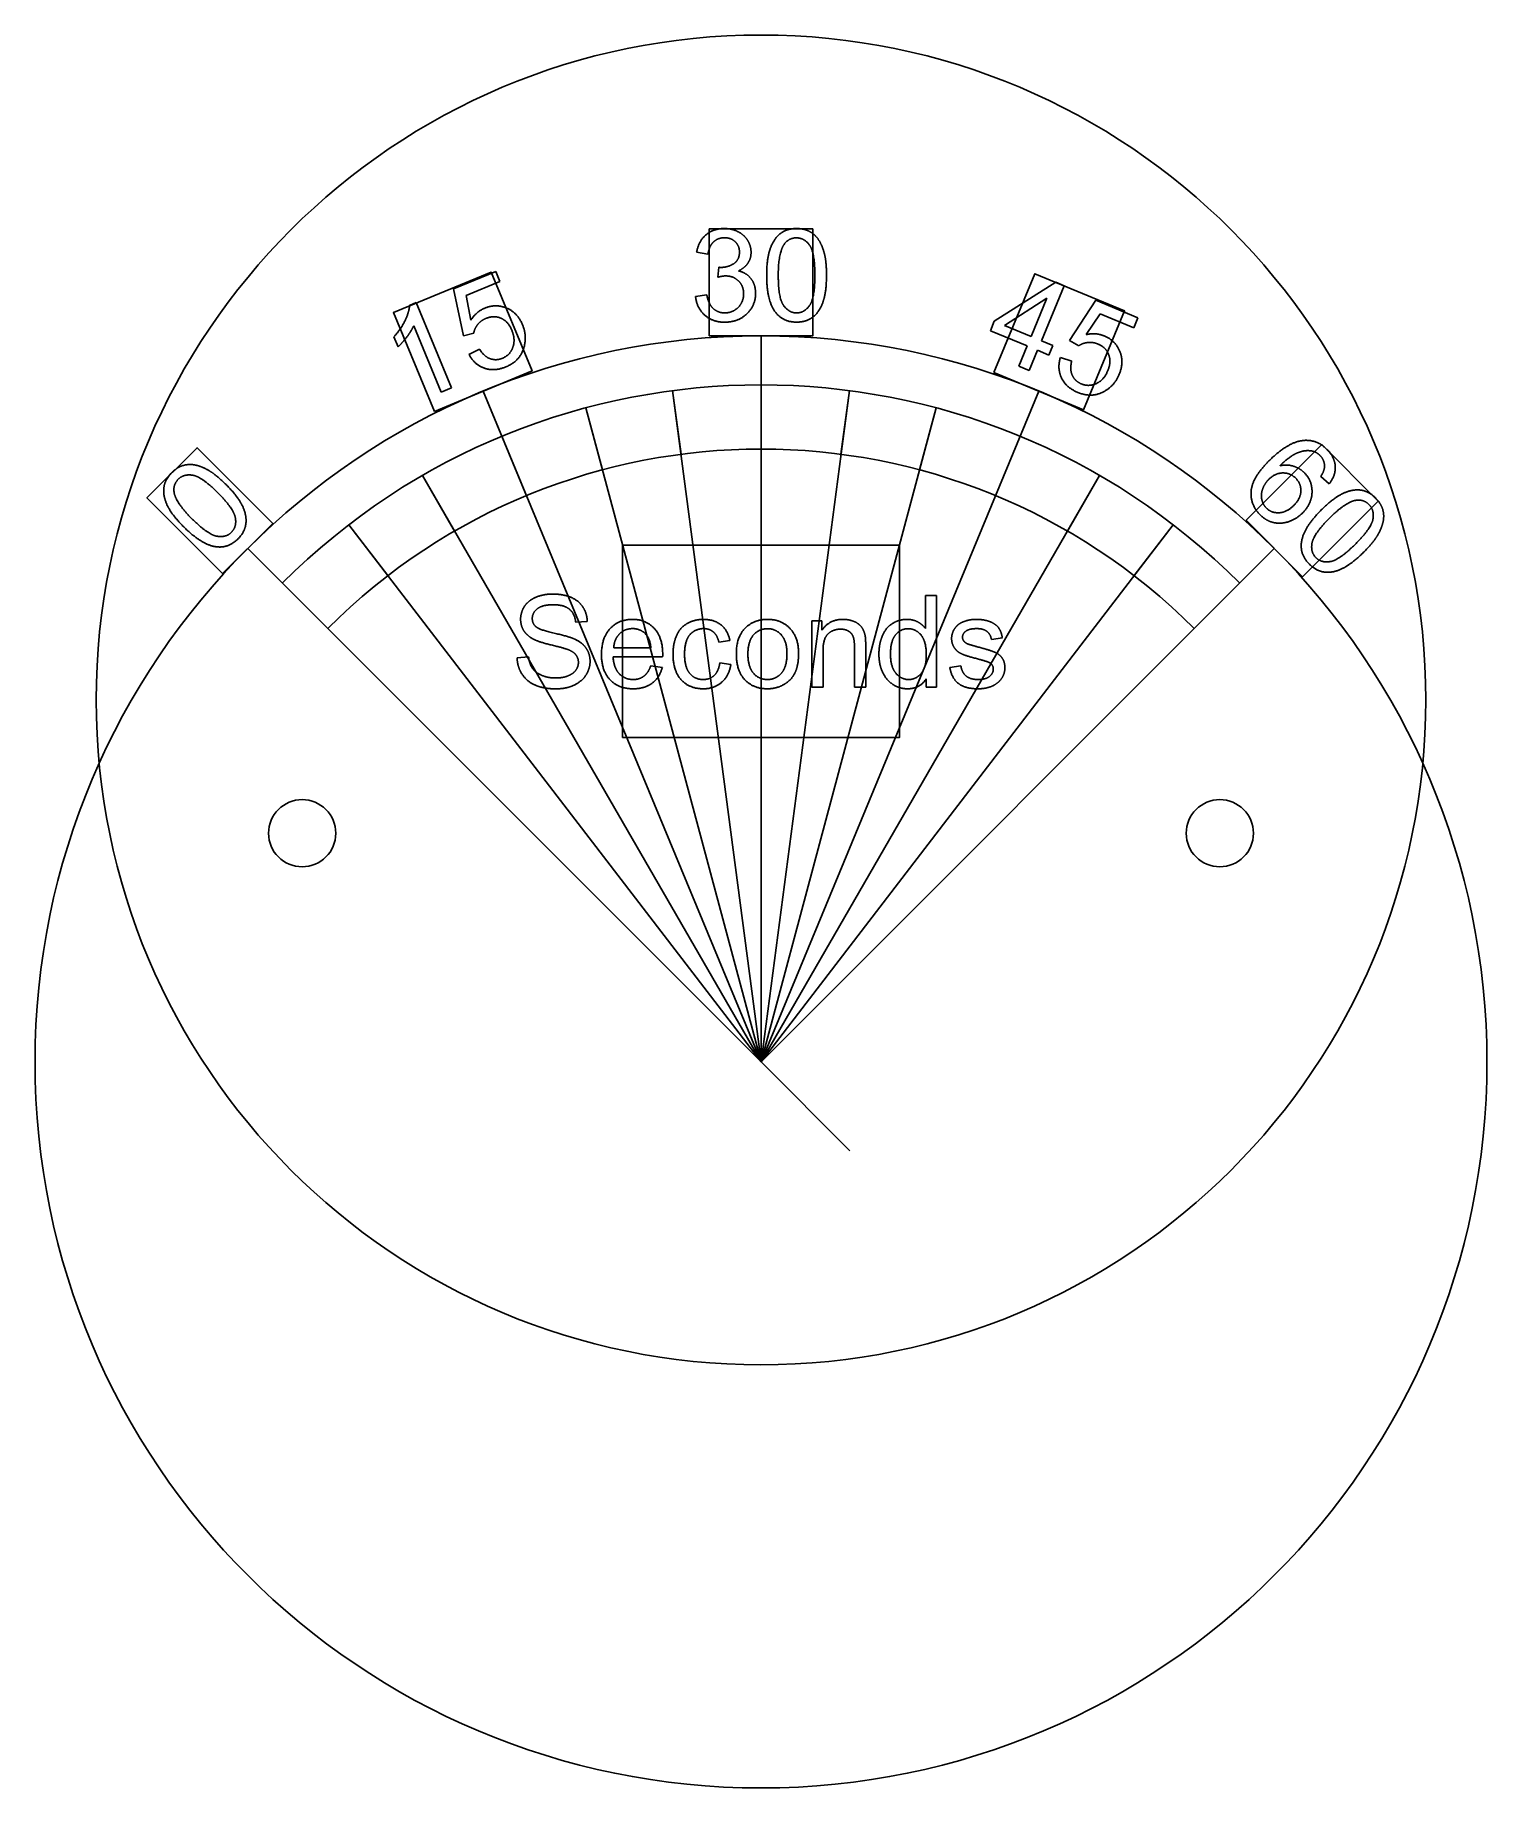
# Model space of a CAD drawing. Header units: millimetres. Extents: x -23.8 to 23.8, y -37.5 to 19.8.
import ezdxf

# ---------------------------------------------------------------- set-up
doc = ezdxf.new("R2010")
doc.units = ezdxf.units.MM
doc.layers.get('0').update_dxf_attribs({"linetype": 'CONTINUOUS'})

msp = doc.modelspace()

# ---------------------------------------------------------------- linework, layer by layer
for p, q in [((-1.737, 12.665), (-2.106, 12.731)), ((-10.056, 11.532), (-8.678, 12.102)), ((-8.678, 12.102), (-8.543, 11.777)), ((-1.416, 11.916), (-1.375, 12.24)), ((-9.735, 9.997), (-10.056, 11.532)), ((-8.543, 11.777), (-9.649, 11.319)), ((7.633, 10.475), (9.642, 11.748)), ((9.92, 11.632), (9.176, 9.836)), ((9.642, 11.748), (9.92, 11.632)), ((-11.497, 10.993), (-11.277, 11.083)), ((-11.277, 11.083), (-10.125, 8.3)), ((-9.649, 11.319), (-9.49, 10.512)), ((-2.143, 11.288), (-1.774, 11.337)), ((9.353, 11.227), (7.968, 10.337)), ((8.836, 9.977), (9.353, 11.227)), ((10.097, 9.847), (10.955, 11.159)), ((10.955, 11.159), (12.334, 10.588)), ((-10.465, 8.159), (-11.363, 10.328)), ((7.504, 10.163), (7.633, 10.475)), ((7.968, 10.337), (8.836, 9.977)), ((11.093, 10.721), (10.635, 10.038)), ((12.199, 10.263), (11.093, 10.721)), ((12.334, 10.588), (12.199, 10.263)), ((-11.874, 9.636), (-12.01, 9.965)), ((-9.398, 10.087), (-9.735, 9.997)), ((0, 0), (0, 9.996)), ((0, -13.755), (0, 9.996)), ((0, 6.295), (0, 9.996)), ((8.706, 9.665), (7.504, 10.163)), ((9.176, 9.836), (9.55, 9.681)), ((10.399, 9.673), (10.097, 9.847)), ((-9.554, 9.387), (-9.209, 9.566)), ((8.431, 9.002), (8.706, 9.665)), ((9.047, 9.524), (8.772, 8.861)), ((9.421, 9.369), (9.047, 9.524)), ((9.55, 9.681), (9.421, 9.369)), ((9.795, 9.288), (10.165, 9.17)), ((8.772, 8.861), (8.431, 9.002)), ((-10.125, 8.3), (-10.465, 8.159)), ((0, -13.755), (-9.089, 8.188)), ((-7.673, 4.768), (-9.089, 8.188)), ((0, -13.755), (-2.891, 8.205)), ((-2.617, 6.123), (-2.891, 8.205)), ((0, -13.755), (2.891, 8.205)), ((0, -13.755), (9.089, 8.188)), ((2.617, 6.123), (2.891, 8.205)), ((7.673, 4.768), (9.089, 8.188)), ((0, -13.755), (-5.733, 7.64)), ((-5.189, 5.611), (-5.733, 7.64)), ((0, -13.755), (5.733, 7.64)), ((5.189, 5.611), (5.733, 7.64)), ((0, -13.755), (-11.075, 5.427)), ((-10.025, 3.609), (-11.075, 5.427)), ((0, -13.755), (11.075, 5.427)), ((10.025, 3.609), (11.075, 5.427)), ((18.591, 5.154), (18.312, 5.392)), ((0, -13.755), (-13.484, 3.818)), ((-12.205, 2.152), (-13.484, 3.818)), ((0, -13.755), (13.484, 3.818)), ((12.205, 2.152), (13.484, 3.818)), ((0, -13.755), (-16.794, 3.04)), ((-14.177, 0.422), (-16.794, 3.04)), ((0, -13.755), (16.794, 3.04)), ((14.177, 0.422), (16.794, 3.04)), ((5.377, 0.424), (5.377, 1.5)), ((5.377, 1.5), (5.743, 1.5)), ((5.743, 1.5), (5.743, -1.5)), ((-5.682, 0.655), (-6.062, 0.626)), ((1.661, -1.5), (1.661, 0.673)), ((1.661, 0.673), (1.992, 0.673)), ((1.992, 0.673), (1.992, 0.364)), ((-1.02, 0.035), (-1.378, -0.02)), ((7.898, 0.113), (7.538, 0.063)), ((-7.98, -0.536), (-7.605, -0.503)), ((-3.218, -0.508), (-4.839, -0.508)), ((-4.818, -0.205), (-3.605, -0.205)), ((2.029, -0.313), (2.029, -1.5)), ((3.058, -1.5), (3.058, -0.178)), ((3.427, -0.164), (3.427, -1.5)), ((-3.609, -0.8), (-3.228, -0.847)), ((-1.348, -0.704), (-0.985, -0.751)), ((6.175, -0.851), (6.539, -0.794)), ((2.029, -1.5), (1.661, -1.5)), ((3.427, -1.5), (3.058, -1.5)), ((5.401, -1.5), (5.401, -1.226)), ((5.743, -1.5), (5.401, -1.5)), ((0, -13.755), (2.904, -16.659))]:
    msp.add_line(p, q)
for points in [[(-1.693, 9.996), (1.693, 9.996), (1.693, 13.496), (-1.693, 13.496)], [(-10.687, 7.526), (-7.491, 8.85), (-8.831, 12.084), (-12.026, 10.76)], [(7.622, 8.796), (10.556, 7.58), (11.896, 10.814), (8.961, 12.03)], [(-17.616, 2.218), (-15.972, 3.862), (-18.447, 6.337), (-20.091, 4.693)], [(15.87, 3.964), (17.718, 2.116), (20.193, 4.591), (18.345, 6.438)], [(-4.528, -3.146), (4.528, -3.146), (4.528, 3.146), (-4.528, 3.146)]]:
    msp.add_lwpolyline(points, close=True)
for centre, radius in [((0, -1.913), 21.75), ((0, -13.755), 23.751), ((-15.011, -6.274), 1.099), ((15.011, -6.274), 1.099)]:
    msp.add_circle(centre, radius)
for radius in [22.149, 20.049]:
    msp.add_arc((0, -13.755), radius, 45, 135)
for points in [[(-2.106, 12.731), (-2.038, 13.101), (-1.799, 13.305)], [(-1.799, 13.305), (-1.559, 13.508), (-1.203, 13.508)], [(-1.195, 13.206), (-1.41, 13.206), (-1.553, 13.07)], [(-1.203, 13.508), (-0.958, 13.508), (-0.751, 13.403)], [(-0.841, 13.072), (-0.978, 13.206), (-1.195, 13.206)], [(-0.751, 13.403), (-0.544, 13.298), (-0.435, 13.115)], [(0.296, 12.832), (0.405, 13.156), (0.621, 13.332)], [(0.621, 13.332), (0.837, 13.508), (1.164, 13.508)], [(1.16, 13.203), (0.907, 13.203), (0.755, 12.989)], [(1.591, 12.96), (1.418, 13.203), (1.16, 13.203)], [(1.164, 13.508), (1.406, 13.508), (1.588, 13.411)], [(1.588, 13.411), (1.77, 13.314), (1.889, 13.131)], [(-1.553, 13.07), (-1.696, 12.935), (-1.737, 12.665)], [(-0.892, 12.358), (-0.704, 12.481), (-0.704, 12.737)], [(-0.704, 12.737), (-0.704, 12.939), (-0.841, 13.072)], [(-0.435, 13.115), (-0.325, 12.933), (-0.325, 12.729)], [(-0.325, 12.729), (-0.325, 12.534), (-0.43, 12.375)], [(0.186, 11.976), (0.186, 12.508), (0.296, 12.832)], [(0.755, 12.989), (0.565, 12.714), (0.565, 11.976)], [(1.764, 11.976), (1.764, 12.716), (1.591, 12.96)], [(1.889, 13.131), (2.008, 12.948), (2.075, 12.685)], [(2.075, 12.685), (2.143, 12.422), (2.143, 11.976)], [(-1.375, 12.24), (-1.338, 12.236), (-1.316, 12.236)], [(-1.316, 12.236), (-1.08, 12.236), (-0.892, 12.358)], [(-0.43, 12.375), (-0.534, 12.215), (-0.739, 12.121)], [(-0.739, 12.121), (-0.473, 12.06), (-0.325, 11.866)], [(-1.156, 11.957), (-1.261, 11.957), (-1.416, 11.916)], [(-0.735, 11.792), (-0.9, 11.957), (-1.156, 11.957)], [(-0.569, 11.374), (-0.569, 11.628), (-0.735, 11.792)], [(-0.325, 11.866), (-0.178, 11.673), (-0.178, 11.382)], [(0.483, 10.756), (0.186, 11.13), (0.186, 11.976)], [(0.565, 11.976), (0.565, 11.237), (0.738, 10.992)], [(1.591, 10.993), (1.764, 11.239), (1.764, 11.976)], [(2.143, 11.976), (2.143, 11.448), (2.034, 11.123)], [(-11.646, 10.497), (-11.511, 10.776), (-11.497, 10.993)], [(-9.49, 10.512), (-9.313, 10.79), (-9.039, 10.903)], [(-9.039, 10.903), (-8.676, 11.054), (-8.322, 10.906)], [(-8.322, 10.906), (-7.968, 10.757), (-7.804, 10.362)], [(-1.845, 10.678), (-2.106, 10.914), (-2.143, 11.288)], [(-1.774, 11.337), (-1.711, 11.024), (-1.558, 10.886)], [(-1.187, 10.748), (-0.927, 10.748), (-0.748, 10.928)], [(-0.748, 10.928), (-0.569, 11.108), (-0.569, 11.374)], [(-0.178, 11.382), (-0.178, 10.989), (-0.465, 10.716)], [(0.738, 10.992), (0.911, 10.748), (1.164, 10.748)], [(1.164, 10.748), (1.418, 10.748), (1.591, 10.993)], [(2.034, 11.123), (1.926, 10.799), (1.71, 10.622)], [(-12.01, 9.965), (-11.78, 10.217), (-11.646, 10.497)], [(-11.363, 10.328), (-11.437, 10.16), (-11.588, 9.96)], [(-9.271, 10.367), (-9.372, 10.238), (-9.398, 10.087)], [(-9.005, 10.565), (-9.169, 10.497), (-9.271, 10.367)], [(-8.507, 10.574), (-8.74, 10.675), (-9.005, 10.565)], [(-8.153, 10.182), (-8.274, 10.474), (-8.507, 10.574)], [(-7.804, 10.362), (-7.649, 9.986), (-7.754, 9.621)], [(-1.189, 10.443), (-1.584, 10.443), (-1.845, 10.678)], [(-1.558, 10.886), (-1.406, 10.748), (-1.187, 10.748)], [(-0.465, 10.716), (-0.751, 10.443), (-1.189, 10.443)], [(1.164, 10.445), (0.731, 10.445), (0.483, 10.756)], [(1.71, 10.622), (1.494, 10.445), (1.164, 10.445)], [(-11.588, 9.96), (-11.739, 9.76), (-11.874, 9.636)], [(-8.12, 9.62), (-8.026, 9.876), (-8.153, 10.182)], [(10.688, 9.78), (10.524, 9.761), (10.399, 9.673)], [(10.635, 10.038), (10.957, 10.109), (11.231, 9.995)], [(11.015, 9.732), (10.851, 9.8), (10.688, 9.78)], [(11.231, 9.995), (11.594, 9.845), (11.739, 9.49)], [(-9.048, 8.939), (-9.375, 9.052), (-9.554, 9.387)], [(-9.209, 9.566), (-9.061, 9.321), (-8.862, 9.25)], [(-8.862, 9.25), (-8.663, 9.178), (-8.459, 9.263)], [(-8.459, 9.263), (-8.213, 9.365), (-8.12, 9.62)], [(-7.754, 9.621), (-7.882, 9.174), (-8.343, 8.983)], [(9.835, 8.613), (9.684, 8.924), (9.795, 9.288)], [(11.374, 9.387), (11.28, 9.623), (11.015, 9.732)], [(11.347, 8.859), (11.468, 9.151), (11.374, 9.387)], [(11.739, 9.49), (11.885, 9.135), (11.721, 8.74)], [(-8.343, 8.983), (-8.721, 8.826), (-9.048, 8.939)], [(10.365, 8.146), (9.987, 8.302), (9.835, 8.613)], [(10.165, 9.17), (10.096, 8.893), (10.186, 8.701)], [(10.186, 8.701), (10.277, 8.51), (10.481, 8.425)], [(10.973, 8.438), (11.22, 8.553), (11.347, 8.859)], [(11.721, 8.74), (11.565, 8.364), (11.232, 8.181)], [(11.232, 8.181), (10.826, 7.954), (10.365, 8.146)], [(10.481, 8.425), (10.727, 8.324), (10.973, 8.438)], [(16.619, 5.907), (17.234, 6.522), (17.74, 6.574)], [(17.74, 6.574), (18.182, 6.619), (18.517, 6.284)], [(-19.278, 5.523), (-19.107, 5.694), (-18.91, 5.754)], [(-18.91, 5.754), (-18.712, 5.814), (-18.499, 5.768)], [(-18.499, 5.768), (-18.285, 5.723), (-18.052, 5.585)], [(16.035, 4.913), (16.069, 5.358), (16.619, 5.907)], [(17.544, 6.166), (17.3, 6.065), (16.979, 5.75)], [(16.979, 5.75), (17.217, 5.799), (17.422, 5.732)], [(17.999, 6.234), (17.787, 6.268), (17.544, 6.166)], [(18.287, 6.085), (18.163, 6.21), (17.999, 6.234)], [(18.436, 5.714), (18.442, 5.931), (18.287, 6.085)], [(18.517, 6.284), (18.768, 6.033), (18.787, 5.733)], [(-19.538, 5.015), (-19.509, 5.292), (-19.278, 5.523)], [(-19.065, 5.305), (-19.245, 5.125), (-19.2, 4.866)], [(-18.588, 5.437), (-18.883, 5.487), (-19.065, 5.305)], [(-17.77, 4.863), (-18.294, 5.387), (-18.588, 5.437)], [(-18.052, 5.585), (-17.818, 5.447), (-17.502, 5.131)], [(16.613, 5.303), (16.479, 5.168), (16.413, 4.988)], [(17.068, 5.512), (16.819, 5.508), (16.613, 5.303)], [(17.494, 5.339), (17.318, 5.515), (17.068, 5.512)], [(17.422, 5.732), (17.628, 5.666), (17.777, 5.517)], [(17.663, 4.917), (17.672, 5.161), (17.494, 5.339)], [(17.777, 5.517), (18.037, 5.256), (18.028, 4.881)], [(18.312, 5.392), (18.431, 5.58), (18.436, 5.714)], [(18.787, 5.733), (18.807, 5.433), (18.591, 5.154)], [(-19.414, 4.431), (-19.566, 4.737), (-19.538, 5.015)], [(-19.2, 4.866), (-19.14, 4.538), (-18.618, 4.015)], [(-17.198, 4.047), (-17.249, 4.342), (-17.77, 4.863)], [(-17.502, 5.131), (-17.129, 4.758), (-16.976, 4.452)], [(16.327, 4.142), (16.001, 4.468), (16.035, 4.913)], [(16.413, 4.988), (16.347, 4.808), (16.385, 4.641)], [(16.385, 4.641), (16.424, 4.473), (16.536, 4.361)], [(17.434, 4.453), (17.654, 4.673), (17.663, 4.917)], [(18.028, 4.881), (18.02, 4.507), (17.716, 4.203)], [(18.332, 4.301), (18.708, 4.677), (19.015, 4.829)], [(19.451, 4.615), (19.122, 4.556), (18.6, 4.034)], [(19.015, 4.829), (19.322, 4.981), (19.599, 4.953)], [(19.889, 4.481), (19.71, 4.66), (19.451, 4.615)], [(19.599, 4.953), (19.876, 4.925), (20.108, 4.693)], [(20.108, 4.693), (20.278, 4.523), (20.339, 4.325)], [(-18.886, 3.748), (-19.262, 4.124), (-19.414, 4.431)], [(-18.618, 4.015), (-18.096, 3.493), (-17.8, 3.442)], [(-17.326, 3.571), (-17.146, 3.751), (-17.198, 4.047)], [(-16.976, 4.452), (-16.824, 4.146), (-16.851, 3.868)], [(16.759, 3.892), (16.518, 3.951), (16.327, 4.142)], [(16.536, 4.361), (16.701, 4.196), (16.953, 4.21)], [(16.953, 4.21), (17.205, 4.225), (17.434, 4.453)], [(17.716, 4.203), (17.516, 4.003), (17.259, 3.918)], [(17.68, 3.229), (17.735, 3.704), (18.332, 4.301)], [(18.6, 4.034), (18.078, 3.511), (18.027, 3.216)], [(20.022, 4.004), (20.072, 4.298), (19.889, 4.481)], [(20.339, 4.325), (20.399, 4.128), (20.353, 3.914)], [(-17.813, 3.095), (-18.288, 3.15), (-18.886, 3.748)], [(-17.8, 3.442), (-17.505, 3.392), (-17.326, 3.571)], [(-16.851, 3.868), (-16.879, 3.59), (-17.112, 3.357)], [(17.259, 3.918), (17.001, 3.832), (16.759, 3.892)], [(19.448, 3.186), (19.972, 3.709), (20.022, 4.004)], [(20.169, 3.467), (20.031, 3.233), (19.716, 2.918)], [(20.353, 3.914), (20.307, 3.701), (20.169, 3.467)], [(-17.112, 3.357), (-17.418, 3.05), (-17.813, 3.095)], [(17.942, 2.527), (17.635, 2.834), (17.68, 3.229)], [(18.027, 3.216), (17.976, 2.921), (18.156, 2.741)], [(18.631, 2.613), (18.927, 2.665), (19.448, 3.186)], [(19.716, 2.918), (19.342, 2.545), (19.036, 2.392)], [(18.452, 2.267), (18.174, 2.294), (17.942, 2.527)], [(18.156, 2.741), (18.335, 2.562), (18.631, 2.613)], [(19.036, 2.392), (18.73, 2.239), (18.452, 2.267)], [(-7.865, 0.724), (-7.865, 0.952), (-7.736, 1.149)], [(-7.736, 1.149), (-7.607, 1.347), (-7.36, 1.449)], [(-7.36, 1.449), (-7.112, 1.551), (-6.809, 1.551)], [(-6.793, 1.201), (-7.153, 1.201), (-7.318, 1.069)], [(-6.809, 1.551), (-6.476, 1.551), (-6.221, 1.444)], [(-6.27, 1.056), (-6.447, 1.201), (-6.793, 1.201)], [(-6.221, 1.444), (-5.966, 1.336), (-5.829, 1.128)], [(-7.76, 0.351), (-7.865, 0.518), (-7.865, 0.724)], [(-7.318, 1.069), (-7.483, 0.937), (-7.483, 0.751)], [(-7.483, 0.751), (-7.483, 0.589), (-7.366, 0.485)], [(-6.062, 0.626), (-6.093, 0.911), (-6.27, 1.056)], [(-5.829, 1.128), (-5.692, 0.919), (-5.682, 0.655)], [(-4.937, 0.42), (-4.655, 0.722), (-4.204, 0.722)], [(-4.204, 0.722), (-3.768, 0.722), (-3.492, 0.426)], [(-2.762, 0.194), (-2.645, 0.458), (-2.407, 0.59)], [(-2.407, 0.59), (-2.168, 0.722), (-1.888, 0.722)], [(-1.888, 0.722), (-1.534, 0.722), (-1.309, 0.543)], [(-0.472, 0.481), (-0.191, 0.722), (0.212, 0.722)], [(0.212, 0.722), (0.66, 0.722), (0.944, 0.429)], [(1.992, 0.364), (2.232, 0.722), (2.684, 0.722)], [(2.684, 0.722), (2.88, 0.722), (3.045, 0.652)], [(3.045, 0.652), (3.21, 0.581), (3.292, 0.467)], [(3.967, 0.175), (4.075, 0.44), (4.292, 0.581)], [(4.292, 0.581), (4.509, 0.722), (4.777, 0.722)], [(4.777, 0.722), (4.974, 0.722), (5.127, 0.639)], [(5.127, 0.639), (5.281, 0.557), (5.377, 0.424)], [(6.484, 0.571), (6.57, 0.634), (6.718, 0.678)], [(6.718, 0.678), (6.867, 0.722), (7.036, 0.722)], [(7.036, 0.722), (7.292, 0.722), (7.486, 0.649)], [(7.486, 0.649), (7.679, 0.575), (7.771, 0.449)], [(-7.44, 0.072), (-7.655, 0.184), (-7.76, 0.351)], [(-6.861, -0.116), (-7.274, -0.016), (-7.44, 0.072)], [(-7.366, 0.485), (-7.251, 0.381), (-6.767, 0.271)], [(-6.767, 0.271), (-6.283, 0.162), (-6.103, 0.08)], [(-6.103, 0.08), (-5.841, -0.041), (-5.717, -0.226)], [(-5.219, -0.432), (-5.219, 0.117), (-4.937, 0.42)], [(-4.627, 0.25), (-4.8, 0.08), (-4.818, -0.205)], [(-4.2, 0.42), (-4.454, 0.42), (-4.627, 0.25)], [(-3.744, 0.207), (-3.92, 0.42), (-4.2, 0.42)], [(-3.605, -0.205), (-3.629, 0.07), (-3.744, 0.207)], [(-3.492, 0.426), (-3.216, 0.129), (-3.216, -0.409)], [(-2.878, -0.422), (-2.878, -0.07), (-2.762, 0.194)], [(-2.326, 0.22), (-2.5, 0.02), (-2.5, -0.411)], [(-1.873, 0.42), (-2.152, 0.42), (-2.326, 0.22)], [(-1.559, 0.309), (-1.689, 0.42), (-1.873, 0.42)], [(-1.378, -0.02), (-1.429, 0.198), (-1.559, 0.309)], [(-1.309, 0.543), (-1.084, 0.364), (-1.02, 0.035)], [(-0.807, -0.413), (-0.807, 0.19), (-0.472, 0.481)], [(-0.247, 0.211), (-0.429, 0.004), (-0.429, -0.413)], [(0.212, 0.417), (-0.064, 0.417), (-0.247, 0.211)], [(0.667, 0.21), (0.484, 0.417), (0.212, 0.417)], [(0.85, -0.401), (0.85, 0.002), (0.667, 0.21)], [(0.944, 0.429), (1.229, 0.135), (1.229, -0.383)], [(2.2, 0.254), (2.029, 0.104), (2.029, -0.313)], [(2.606, 0.403), (2.371, 0.403), (2.2, 0.254)], [(2.863, 0.337), (2.753, 0.403), (2.606, 0.403)], [(3.015, 0.159), (2.972, 0.27), (2.863, 0.337)], [(3.058, -0.178), (3.058, 0.047), (3.015, 0.159)], [(3.292, 0.467), (3.373, 0.352), (3.406, 0.194)], [(3.406, 0.194), (3.427, 0.092), (3.427, -0.164)], [(3.858, -0.415), (3.858, -0.09), (3.967, 0.175)], [(4.402, 0.217), (4.237, 0.016), (4.237, -0.415)], [(4.812, 0.417), (4.567, 0.417), (4.402, 0.217)], [(5.236, 0.209), (5.064, 0.417), (4.812, 0.417)], [(5.408, -0.446), (5.408, 0), (5.236, 0.209)], [(6.236, 0.096), (6.236, 0.241), (6.303, 0.365)], [(6.317, -0.195), (6.236, -0.063), (6.236, 0.096)], [(6.303, 0.365), (6.369, 0.489), (6.484, 0.571)], [(6.701, 0.336), (6.592, 0.252), (6.592, 0.139)], [(6.592, 0.139), (6.592, 0.068), (6.637, 0.01)], [(6.637, 0.01), (6.682, -0.049), (6.779, -0.088)], [(7.063, 0.42), (6.809, 0.42), (6.701, 0.336)], [(7.396, 0.325), (7.278, 0.42), (7.063, 0.42)], [(7.538, 0.063), (7.513, 0.231), (7.396, 0.325)], [(7.771, 0.449), (7.863, 0.323), (7.898, 0.113)], [(-7.815, -1.075), (-7.972, -0.837), (-7.98, -0.536)], [(-7.605, -0.503), (-7.579, -0.729), (-7.482, -0.873)], [(-6.326, -0.262), (-6.447, -0.215), (-6.861, -0.116)], [(-6.056, -0.439), (-6.138, -0.334), (-6.326, -0.262)], [(-5.974, -0.686), (-5.974, -0.544), (-6.056, -0.439)], [(-5.717, -0.226), (-5.592, -0.411), (-5.592, -0.653)], [(-4.94, -1.255), (-5.219, -0.962), (-5.219, -0.432)], [(-4.839, -0.508), (-4.818, -0.866), (-4.636, -1.056)], [(-3.216, -0.409), (-3.216, -0.442), (-3.218, -0.508)], [(-2.607, -1.258), (-2.878, -0.966), (-2.878, -0.422)], [(-2.5, -0.411), (-2.5, -0.849), (-2.332, -1.048)], [(-0.526, -1.256), (-0.807, -0.964), (-0.807, -0.413)], [(-0.429, -0.413), (-0.429, -0.831), (-0.247, -1.039)], [(0.668, -1.038), (0.85, -0.829), (0.85, -0.401)], [(1.229, -0.383), (1.229, -0.802), (1.103, -1.043)], [(3.978, -1.006), (3.858, -0.749), (3.858, -0.415)], [(4.237, -0.415), (4.237, -0.833), (4.413, -1.04)], [(5.239, -1.049), (5.408, -0.851), (5.408, -0.446)], [(6.555, -0.402), (6.398, -0.327), (6.317, -0.195)], [(7.116, -0.579), (6.711, -0.477), (6.555, -0.402)], [(6.779, -0.088), (6.834, -0.108), (7.104, -0.182)], [(7.104, -0.182), (7.495, -0.286), (7.649, -0.353)], [(7.649, -0.353), (7.804, -0.42), (7.892, -0.546)], [(7.892, -0.546), (7.98, -0.673), (7.98, -0.862)], [(-7.383, -1.432), (-7.659, -1.314), (-7.815, -1.075)], [(-7.482, -0.873), (-7.384, -1.017), (-7.18, -1.106)], [(-7.18, -1.106), (-6.975, -1.195), (-6.719, -1.195)], [(-6.719, -1.195), (-6.492, -1.195), (-6.318, -1.128)], [(-6.318, -1.128), (-6.144, -1.06), (-6.059, -0.942)], [(-5.729, -1.104), (-5.866, -1.316), (-6.123, -1.433)], [(-6.059, -0.942), (-5.974, -0.825), (-5.974, -0.686)], [(-5.592, -0.653), (-5.592, -0.892), (-5.729, -1.104)], [(-4.636, -1.056), (-4.454, -1.246), (-4.182, -1.246)], [(-4.182, -1.246), (-3.979, -1.246), (-3.836, -1.14)], [(-3.836, -1.14), (-3.693, -1.033), (-3.609, -0.8)], [(-3.228, -0.847), (-3.318, -1.181), (-3.562, -1.365)], [(-2.332, -1.048), (-2.164, -1.246), (-1.894, -1.246)], [(-1.894, -1.246), (-1.677, -1.246), (-1.532, -1.113)], [(-1.532, -1.113), (-1.386, -0.98), (-1.348, -0.704)], [(-0.985, -0.751), (-1.045, -1.126), (-1.289, -1.337)], [(-0.247, -1.039), (-0.064, -1.246), (0.212, -1.246)], [(0.212, -1.246), (0.486, -1.246), (0.668, -1.038)], [(1.103, -1.043), (0.977, -1.283), (0.737, -1.416)], [(4.316, -1.406), (4.098, -1.263), (3.978, -1.006)], [(4.413, -1.04), (4.589, -1.246), (4.828, -1.246)], [(4.828, -1.246), (5.07, -1.246), (5.239, -1.049)], [(6.458, -1.373), (6.236, -1.197), (6.175, -0.851)], [(6.539, -0.794), (6.57, -1.013), (6.71, -1.13)], [(6.71, -1.13), (6.85, -1.246), (7.102, -1.246)], [(7.102, -1.246), (7.356, -1.246), (7.479, -1.143)], [(7.493, -0.704), (7.417, -0.655), (7.116, -0.579)], [(7.479, -1.143), (7.601, -1.04), (7.601, -0.9)], [(7.601, -0.9), (7.601, -0.776), (7.493, -0.704)], [(7.98, -0.862), (7.98, -1.046), (7.872, -1.208)], [(-6.701, -1.551), (-7.108, -1.551), (-7.383, -1.432)], [(-6.123, -1.433), (-6.38, -1.551), (-6.701, -1.551)], [(-4.184, -1.549), (-4.661, -1.549), (-4.94, -1.255)], [(-3.562, -1.365), (-3.805, -1.549), (-4.184, -1.549)], [(-1.89, -1.549), (-2.336, -1.549), (-2.607, -1.258)], [(-1.289, -1.337), (-1.534, -1.549), (-1.89, -1.549)], [(0.212, -1.549), (-0.245, -1.549), (-0.526, -1.256)], [(0.737, -1.416), (0.496, -1.549), (0.212, -1.549)], [(4.794, -1.549), (4.534, -1.549), (4.316, -1.406)], [(5.401, -1.226), (5.195, -1.549), (4.794, -1.549)], [(7.104, -1.549), (6.68, -1.549), (6.458, -1.373)], [(7.562, -1.46), (7.36, -1.549), (7.104, -1.549)], [(7.872, -1.208), (7.765, -1.371), (7.562, -1.46)]]:
    msp.add_open_spline(points, degree=2)

doc.saveas('drawing.dxf')
